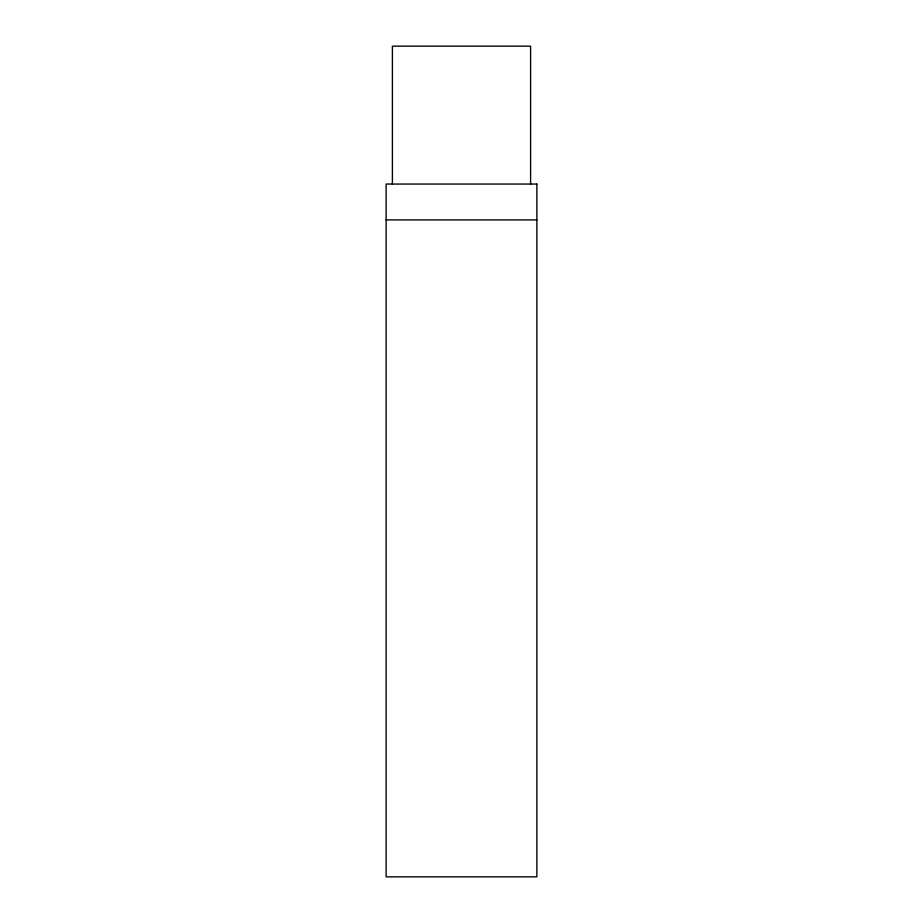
<?xml version="1.0" encoding="UTF-8"?>
<svg xmlns="http://www.w3.org/2000/svg" width="923" height="923" viewBox="0 0 923 923"><rect width="100%" height="100%" fill="white"/><g stroke="black" fill="none" stroke-linecap="round" stroke-linejoin="round"><path stroke-width="1.38" d="M386.126 219.916L536.874 219.916M530.598 184.058L530.598 46.15L392.402 46.15L392.402 184.058M536.874 184.058L386.126 184.058L386.126 876.85L536.874 876.85L536.874 184.058"/></g></svg>
